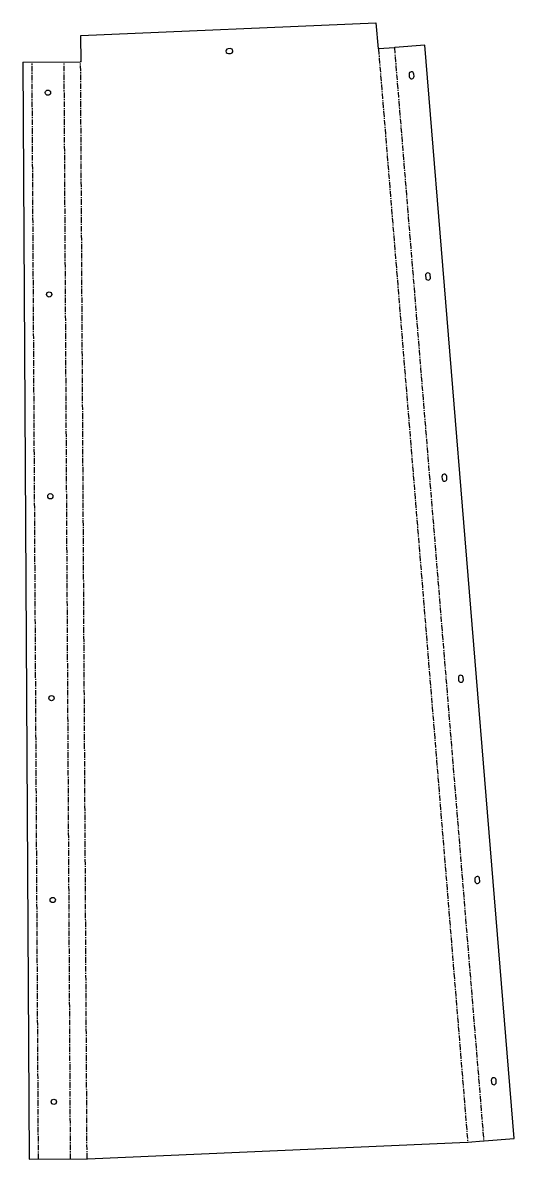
# Model space of a CAD drawing. Header units: millimetres. Extents: x -174 to 945, y -9302 to -6712.
import ezdxf

# ---------------------------------------------------------------- set-up
doc = ezdxf.new("R2010")
doc.units = ezdxf.units.MM
doc.linetypes.add('CENTERX2', pattern=[20.32, 12.7, -2.54, 2.54, -2.54])

msp = doc.modelspace()

# ---------------------------------------------------------------- linework, layer by layer
at = {"color": 7, "linetype": 'Continuous', "lineweight": 25}
for p, q in [((-41.7, -6741.3), (630.4, -6711.8)), ((630.4, -6711.8), (635.3, -6771.7)), ((-41.4, -6801.3), (-41.7, -6741.3)), ((298.8, -6770.9), (293.8, -6771.1)), ((294.3, -6782.1), (299.3, -6781.9)), ((637.1, -6771.6), (635.3, -6771.7)), ((671.6, -6768.7), (637.1, -6771.6)), ((673.5, -6768.6), (671.6, -6768.7)), ((742.1, -6763), (673.5, -6768.6)), ((945.5, -9254.7), (742.1, -6763)), ((-174.1, -6802.1), (-43.2, -6801.3)), ((-174.1, -6802.1), (-159.5, -9302)), ((-41.4, -6801.3), (-43.2, -6801.3)), ((705.9, -6829.6), (706.3, -6834.6)), ((717.3, -6833.7), (716.9, -6828.7)), ((743.4, -7288.1), (743.8, -7293.1)), ((754.7, -7292.2), (754.3, -7287.2)), ((780.8, -7746.6), (781.2, -7751.6)), ((792.1, -7750.7), (791.7, -7745.7)), ((818.2, -8205.1), (818.6, -8210.1)), ((829.6, -8209.2), (829.2, -8204.2)), ((855.6, -8663.5), (856, -8668.5)), ((867, -8667.6), (866.6, -8662.7)), ((893, -9122), (893.4, -9127)), ((904.4, -9126.1), (904, -9121.1)), ((-26.7, -9301.2), (838.6, -9263.4)), ((838.6, -9263.4), (840.4, -9263.3)), ((840.4, -9263.3), (875, -9260.4)), ((875, -9260.4), (876.8, -9260.3)), ((876.8, -9260.3), (945.5, -9254.7)), ((-159.5, -9302), (-28.6, -9301.3)), ((-28.6, -9301.3), (-26.7, -9301.2))]:
    msp.add_line(p, q, dxfattribs=at)
at = {"color": 7, "linetype": 'CENTERX2'}
for p, q in [((636.2, -6771.6), (839.5, -9263.3)), ((672.5, -6768.7), (875.9, -9260.4)), ((-138.3, -9301.9), (-152.9, -6802)), ((-65.2, -9301.5), (-79.8, -6801.5)), ((-27.6, -9301.2), (-42.3, -6801.3))]:
    msp.add_line(p, q, dxfattribs=at)
at = {"color": 7, "linetype": 'Continuous', "lineweight": 25}
for centre in [(-116.7, -6871.2), (-114, -7331.1), (-111.3, -7791.1), (-108.6, -8251.1), (-105.9, -8711.1), (-103.3, -9171.1)]:
    msp.add_circle(centre, 6, dxfattribs=at)
for centre, start, end in [((294, -6776.6), 92.5058, 272.5058), ((299, -6776.4), 272.5058, 92.5058), ((711.4, -6829.2), 4.6655, 184.6655), ((711.8, -6834.2), 184.6655, 4.6655), ((748.8, -7287.7), 4.6655, 184.6655), ((749.2, -7292.7), 184.6655, 4.6655), ((786.3, -7746.1), 4.6655, 184.6655), ((786.7, -7751.1), 184.6655, 4.6655), ((823.7, -8204.6), 4.6655, 184.6655), ((824.1, -8209.6), 184.6655, 4.6655), ((861.1, -8663.1), 4.6655, 184.6655), ((861.5, -8668.1), 184.6655, 4.6655), ((898.5, -9121.6), 4.6655, 184.6655), ((898.9, -9126.6), 184.6655, 4.6655)]:
    msp.add_arc(centre, 5.5, start, end, dxfattribs=at)

doc.saveas('drawing.dxf')
